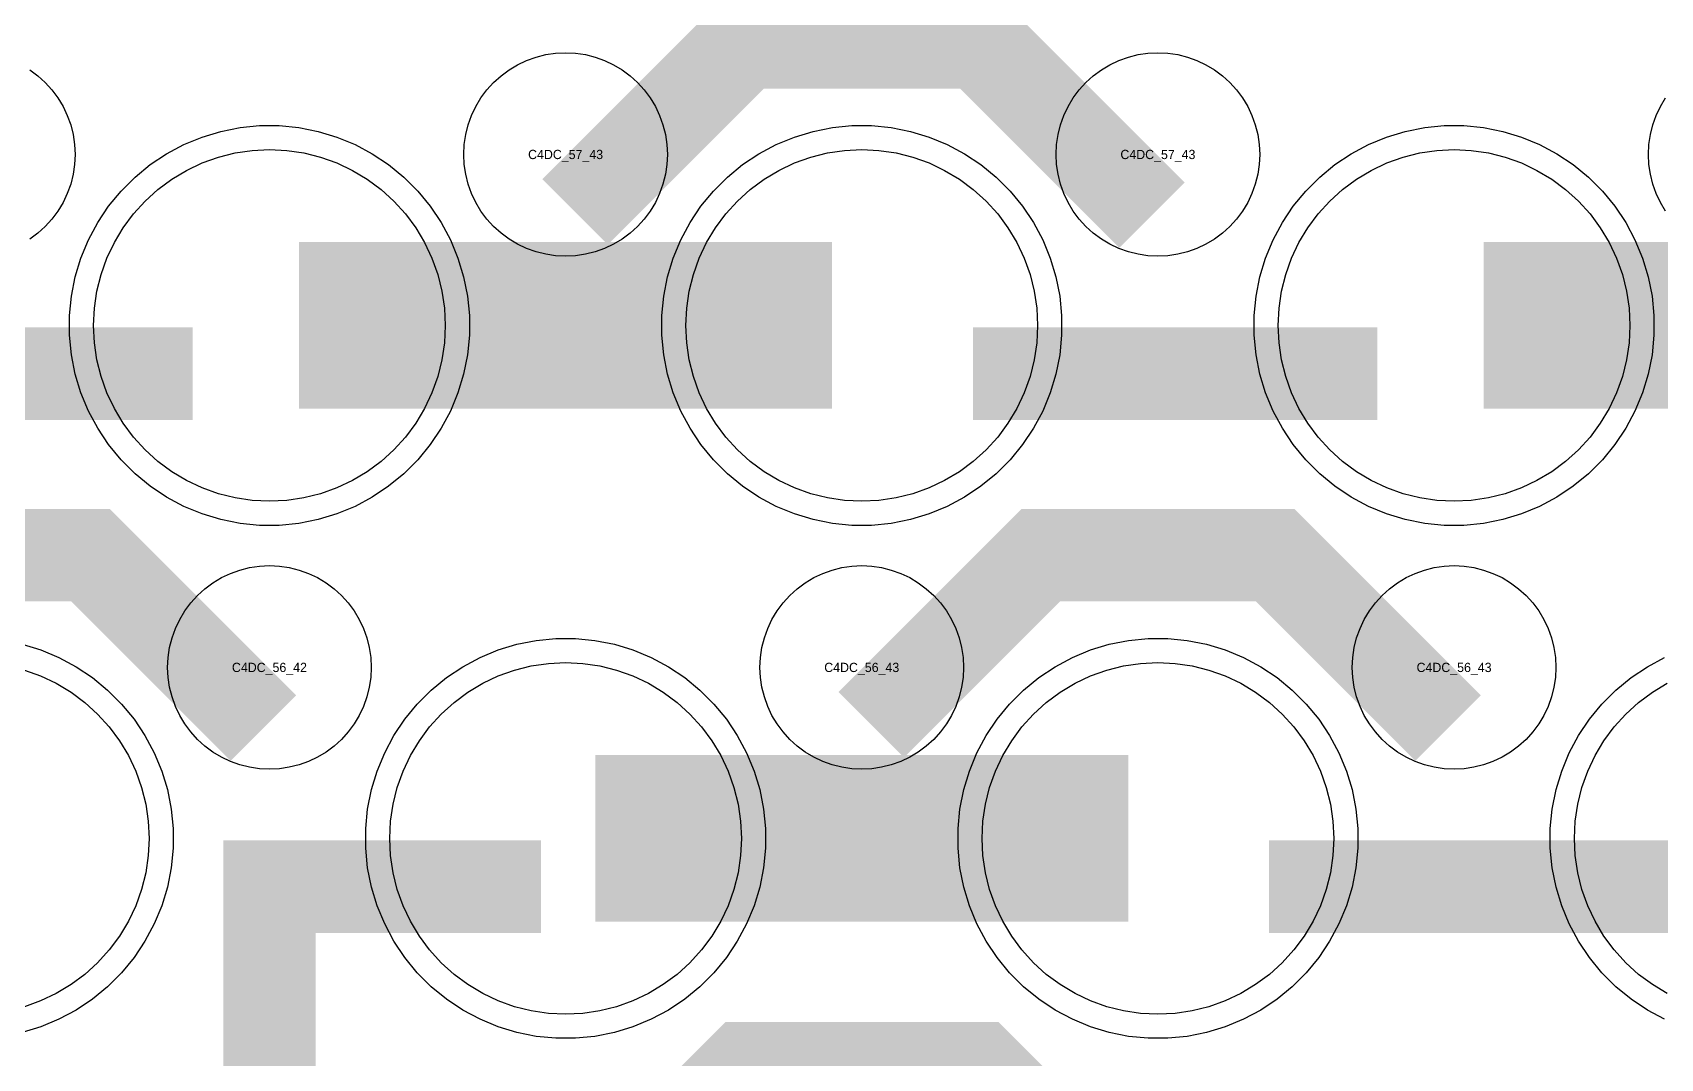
# Model space of a CAD drawing. Extents: x -11880 to 11880, y -14992 to 14992.
# Drawn here: x 1616 to 2055.8, y -7139.4 to -6862.3 of the extents above; entities that cross this region are included whole.
import ezdxf
from ezdxf.enums import TextEntityAlignment as Align

# ---------------------------------------------------------------- set-up
doc = ezdxf.new("R2010")
doc.units = 0
doc.header["$MEASUREMENT"] = 0
for name, color, linetype in [('GDS_775_DT_237', 138, 'CONTINUOUS'), ('RDL1_FS', 34, 'CONTINUOUS'), ('RDL_BS', 160, 'CONTINUOUS')]:
    doc.layers.add(name, color=color, linetype=linetype)

msp = doc.modelspace()

# ---------------------------------------------------------------- linework, layer by layer
at = {"layer": 'RDL1_FS', "color": 241, "true_color": 0xf7abae}
for points in [[(1680, -6988.919), (1675.343, -6988.69), (1670.732, -6988.006), (1666.209, -6986.874), (1661.819, -6985.302), (1657.605, -6983.31), (1653.605, -6980.912), (1649.86, -6978.134), (1646.406, -6975.004), (1643.276, -6971.55), (1640.498, -6967.805), (1638.1, -6963.805), (1636.108, -6959.591), (1634.536, -6955.201), (1633.404, -6950.678), (1632.72, -6946.067), (1632.491, -6941.41), (1632.72, -6936.753), (1633.404, -6932.142), (1634.536, -6927.619), (1636.108, -6923.229), (1638.1, -6919.015), (1640.498, -6915.015), (1643.276, -6911.27), (1646.406, -6907.816), (1649.86, -6904.686), (1653.605, -6901.908), (1657.605, -6899.51), (1661.819, -6897.518), (1666.209, -6895.946), (1670.732, -6894.814), (1675.343, -6894.13), (1680, -6893.901), (1684.657, -6894.13), (1689.268, -6894.814), (1693.791, -6895.946), (1698.181, -6897.518), (1702.395, -6899.51), (1706.395, -6901.908), (1710.14, -6904.686), (1713.594, -6907.816), (1716.724, -6911.27), (1719.502, -6915.015), (1721.9, -6919.015), (1723.892, -6923.229), (1725.464, -6927.619), (1726.596, -6932.142), (1727.28, -6936.753), (1727.509, -6941.41), (1727.28, -6946.067), (1726.596, -6950.678), (1725.464, -6955.201), (1723.892, -6959.591), (1721.9, -6963.805), (1719.502, -6967.805), (1716.724, -6971.55), (1713.594, -6975.004), (1710.14, -6978.134), (1706.395, -6980.912), (1702.395, -6983.31), (1698.181, -6985.302), (1693.791, -6986.874), (1689.268, -6988.006), (1684.657, -6988.69)], [(1840, -6988.919), (1835.343, -6988.69), (1830.732, -6988.006), (1826.209, -6986.874), (1821.819, -6985.302), (1817.605, -6983.31), (1813.605, -6980.912), (1809.86, -6978.134), (1806.406, -6975.004), (1803.276, -6971.55), (1800.498, -6967.805), (1798.1, -6963.805), (1796.108, -6959.591), (1794.536, -6955.201), (1793.404, -6950.678), (1792.72, -6946.067), (1792.491, -6941.41), (1792.72, -6936.753), (1793.404, -6932.142), (1794.536, -6927.619), (1796.108, -6923.229), (1798.1, -6919.015), (1800.498, -6915.015), (1803.276, -6911.27), (1806.406, -6907.816), (1809.86, -6904.686), (1813.605, -6901.908), (1817.605, -6899.51), (1821.819, -6897.518), (1826.209, -6895.946), (1830.732, -6894.814), (1835.343, -6894.13), (1840, -6893.901), (1844.657, -6894.13), (1849.268, -6894.814), (1853.791, -6895.946), (1858.181, -6897.518), (1862.395, -6899.51), (1866.395, -6901.908), (1870.14, -6904.686), (1873.594, -6907.816), (1876.724, -6911.27), (1879.502, -6915.015), (1881.9, -6919.015), (1883.892, -6923.229), (1885.464, -6927.619), (1886.596, -6932.142), (1887.28, -6936.753), (1887.509, -6941.41), (1887.28, -6946.067), (1886.596, -6950.678), (1885.464, -6955.201), (1883.892, -6959.591), (1881.9, -6963.805), (1879.502, -6967.805), (1876.724, -6971.55), (1873.594, -6975.004), (1870.14, -6978.134), (1866.395, -6980.912), (1862.395, -6983.31), (1858.181, -6985.302), (1853.791, -6986.874), (1849.268, -6988.006), (1844.657, -6988.69)], [(2000, -6988.919), (1995.343, -6988.69), (1990.732, -6988.006), (1986.209, -6986.874), (1981.819, -6985.302), (1977.605, -6983.31), (1973.605, -6980.912), (1969.86, -6978.134), (1966.406, -6975.004), (1963.276, -6971.55), (1960.498, -6967.805), (1958.1, -6963.805), (1956.108, -6959.591), (1954.536, -6955.201), (1953.404, -6950.678), (1952.72, -6946.067), (1952.491, -6941.41), (1952.72, -6936.753), (1953.404, -6932.142), (1954.536, -6927.619), (1956.108, -6923.229), (1958.1, -6919.015), (1960.498, -6915.015), (1963.276, -6911.27), (1966.406, -6907.816), (1969.86, -6904.686), (1973.605, -6901.908), (1977.605, -6899.51), (1981.819, -6897.518), (1986.209, -6895.946), (1990.732, -6894.814), (1995.343, -6894.13), (2000, -6893.901), (2004.657, -6894.13), (2009.268, -6894.814), (2013.791, -6895.946), (2018.181, -6897.518), (2022.395, -6899.51), (2026.395, -6901.908), (2030.14, -6904.686), (2033.594, -6907.816), (2036.724, -6911.27), (2039.502, -6915.015), (2041.9, -6919.015), (2043.892, -6923.229), (2045.464, -6927.619), (2046.596, -6932.142), (2047.28, -6936.753), (2047.509, -6941.41), (2047.28, -6946.067), (2046.596, -6950.678), (2045.464, -6955.201), (2043.892, -6959.591), (2041.9, -6963.805), (2039.502, -6967.805), (2036.724, -6971.55), (2033.594, -6975.004), (2030.14, -6978.134), (2026.395, -6980.912), (2022.395, -6983.31), (2018.181, -6985.302), (2013.791, -6986.874), (2009.268, -6988.006), (2004.657, -6988.69)]]:
    msp.add_lwpolyline(points, close=True, dxfattribs=at)
for points in [[(1688.002, -6941.41, 45, 45, 0), (1760.002, -6941.41, 45, 45, 0)], [(1760.002, -6941.41, 45, 45, 0), (1832.002, -6941.41, 45, 45, 0)], [(2008.002, -6941.41, 45, 45, 0), (2080.002, -6941.41, 45, 45, 0)]]:
    msp.add_lwpolyline(points, format="xyseb", dxfattribs=at)
msp.add_lwpolyline([(1613.791, -7034.511), (1618.181, -7036.083), (1622.395, -7038.075), (1626.395, -7040.473), (1630.14, -7043.251), (1633.594, -7046.381), (1636.724, -7049.835), (1639.502, -7053.58), (1641.9, -7057.58), (1643.892, -7061.794), (1645.464, -7066.184), (1646.596, -7070.707), (1647.28, -7075.318), (1647.509, -7079.975), (1647.28, -7084.632), (1646.596, -7089.243), (1645.464, -7093.766), (1643.892, -7098.156), (1641.9, -7102.37), (1639.502, -7106.37), (1636.724, -7110.115), (1633.594, -7113.569), (1630.14, -7116.699), (1626.395, -7119.477), (1622.395, -7121.875), (1618.181, -7123.867), (1613.791, -7125.439)], dxfattribs=at)
at = {"layer": 'RDL1_FS'}
for points in [[(1760, -7127.484), (1755.343, -7127.255), (1750.732, -7126.571), (1746.209, -7125.439), (1741.819, -7123.867), (1737.605, -7121.875), (1733.605, -7119.477), (1729.86, -7116.699), (1726.406, -7113.569), (1723.276, -7110.115), (1720.498, -7106.37), (1718.1, -7102.37), (1716.108, -7098.156), (1714.536, -7093.766), (1713.404, -7089.243), (1712.72, -7084.632), (1712.491, -7079.975), (1712.72, -7075.318), (1713.404, -7070.707), (1714.536, -7066.184), (1716.108, -7061.794), (1718.1, -7057.58), (1720.498, -7053.58), (1723.276, -7049.835), (1726.406, -7046.381), (1729.86, -7043.251), (1733.605, -7040.473), (1737.605, -7038.075), (1741.819, -7036.083), (1746.209, -7034.511), (1750.732, -7033.379), (1755.343, -7032.695), (1760, -7032.466), (1764.657, -7032.695), (1769.268, -7033.379), (1773.791, -7034.511), (1778.181, -7036.083), (1782.395, -7038.075), (1786.395, -7040.473), (1790.14, -7043.251), (1793.594, -7046.381), (1796.724, -7049.835), (1799.502, -7053.58), (1801.9, -7057.58), (1803.892, -7061.794), (1805.464, -7066.184), (1806.596, -7070.707), (1807.28, -7075.318), (1807.509, -7079.975), (1807.28, -7084.632), (1806.596, -7089.243), (1805.464, -7093.766), (1803.892, -7098.156), (1801.9, -7102.37), (1799.502, -7106.37), (1796.724, -7110.115), (1793.594, -7113.569), (1790.14, -7116.699), (1786.395, -7119.477), (1782.395, -7121.875), (1778.181, -7123.867), (1773.791, -7125.439), (1769.268, -7126.571), (1764.657, -7127.255)], [(1920, -7127.484), (1915.343, -7127.255), (1910.732, -7126.571), (1906.209, -7125.439), (1901.819, -7123.867), (1897.605, -7121.875), (1893.605, -7119.477), (1889.86, -7116.699), (1886.406, -7113.569), (1883.276, -7110.115), (1880.498, -7106.37), (1878.1, -7102.37), (1876.108, -7098.156), (1874.536, -7093.766), (1873.404, -7089.243), (1872.72, -7084.632), (1872.491, -7079.975), (1872.72, -7075.318), (1873.404, -7070.707), (1874.536, -7066.184), (1876.108, -7061.794), (1878.1, -7057.58), (1880.498, -7053.58), (1883.276, -7049.835), (1886.406, -7046.381), (1889.86, -7043.251), (1893.605, -7040.473), (1897.605, -7038.075), (1901.819, -7036.083), (1906.209, -7034.511), (1910.732, -7033.379), (1915.343, -7032.695), (1920, -7032.466), (1924.657, -7032.695), (1929.268, -7033.379), (1933.791, -7034.511), (1938.181, -7036.083), (1942.395, -7038.075), (1946.395, -7040.473), (1950.14, -7043.251), (1953.594, -7046.381), (1956.724, -7049.835), (1959.502, -7053.58), (1961.9, -7057.58), (1963.892, -7061.794), (1965.464, -7066.184), (1966.596, -7070.707), (1967.28, -7075.318), (1967.509, -7079.975), (1967.28, -7084.632), (1966.596, -7089.243), (1965.464, -7093.766), (1963.892, -7098.156), (1961.9, -7102.37), (1959.502, -7106.37), (1956.724, -7110.115), (1953.594, -7113.569), (1950.14, -7116.699), (1946.395, -7119.477), (1942.395, -7121.875), (1938.181, -7123.867), (1933.791, -7125.439), (1929.268, -7126.571), (1924.657, -7127.255)]]:
    msp.add_lwpolyline(points, close=True, dxfattribs=at)
msp.add_lwpolyline([(2057.605, -7121.875), (2053.605, -7119.477), (2049.86, -7116.699), (2046.406, -7113.569), (2043.276, -7110.115), (2040.498, -7106.37), (2038.1, -7102.37), (2036.108, -7098.156), (2034.536, -7093.766), (2033.404, -7089.243), (2032.72, -7084.632), (2032.491, -7079.975), (2032.72, -7075.318), (2033.404, -7070.707), (2034.536, -7066.184), (2036.108, -7061.794), (2038.1, -7057.58), (2040.498, -7053.58), (2043.276, -7049.835), (2046.406, -7046.381), (2049.86, -7043.251), (2053.605, -7040.473), (2057.605, -7038.075)], dxfattribs=at)
for points in [[(1768.002, -7079.975, 45, 45, 0), (1840.002, -7079.975, 45, 45, 0)], [(1840.002, -7079.975, 45, 45, 0), (1912.002, -7079.975, 45, 45, 0)]]:
    msp.add_lwpolyline(points, format="xyseb", dxfattribs=at)
at = {"layer": 'RDL_BS'}
for points in [[(1762.562, -6910.724, 25, 25, 0), (1808.377, -6864.909, 25, 25, 0), (1841.93, -6864.909, 25, 25, 0)], [(1918.401, -6911.623, 25, 25, 0), (1871.687, -6864.909, 25, 25, 0), (1841.929, -6864.909, 25, 25, 0)], [(1678.401, -7050.188, 25, 25, 0), (1631.687, -7003.474, 25, 25, 0), (1601.929, -7003.474, 25, 25, 0)], [(1842.562, -7049.289, 25, 25, 0), (1888.377, -7003.474, 25, 25, 0), (1921.93, -7003.474, 25, 25, 0)], [(1998.401, -7050.188, 25, 25, 0), (1951.687, -7003.474, 25, 25, 0), (1921.929, -7003.474, 25, 25, 0)], [(1680, -7187.265, 25, 25, 0), (1680, -7080.488, 25, 25, 0)], [(1667.5, -7092.988, 25, 25, 0), (1753.333, -7092.988, 25, 25, 0)], [(1707.056, -7092.988, 25, 25, 0), (1748.26, -7092.988, 25, 25, 0)], [(1950.016, -7092.988, 25, 25, 0), (2059.281, -7092.988, 25, 25, 0)], [(1680, -7110.957, 25, 25, 0), (1680, -7156.577, 25, 25, 0)], [(1762.562, -7187.854, 25, 25, 0), (1808.377, -7142.039, 25, 25, 0), (1841.93, -7142.039, 25, 25, 0)], [(1918.401, -7188.753, 25, 25, 0), (1871.687, -7142.039, 25, 25, 0), (1841.929, -7142.039, 25, 25, 0)]]:
    msp.add_lwpolyline(points, format="xyseb", dxfattribs=at)
for points in [[(1760, -6922.716), (1757.307, -6922.584), (1754.635, -6922.188), (1752.016, -6921.531), (1749.481, -6920.624), (1747.044, -6919.472), (1744.72, -6918.079), (1742.557, -6916.476), (1740.558, -6914.664), (1738.746, -6912.665), (1737.143, -6910.502), (1735.75, -6908.178), (1734.598, -6905.741), (1733.691, -6903.206), (1733.034, -6900.587), (1732.638, -6897.915), (1732.506, -6895.222), (1732.638, -6892.529), (1733.034, -6889.857), (1733.691, -6887.238), (1734.598, -6884.703), (1735.75, -6882.266), (1737.143, -6879.942), (1738.746, -6877.779), (1740.558, -6875.78), (1742.557, -6873.968), (1744.72, -6872.365), (1747.044, -6870.972), (1749.481, -6869.82), (1752.016, -6868.913), (1754.635, -6868.256), (1757.307, -6867.86), (1760, -6867.728), (1762.693, -6867.86), (1765.365, -6868.256), (1767.984, -6868.913), (1770.519, -6869.82), (1772.956, -6870.972), (1775.28, -6872.365), (1777.443, -6873.968), (1779.442, -6875.78), (1781.254, -6877.779), (1782.857, -6879.942), (1784.25, -6882.266), (1785.402, -6884.703), (1786.309, -6887.238), (1786.966, -6889.857), (1787.362, -6892.529), (1787.494, -6895.222), (1787.362, -6897.915), (1786.966, -6900.587), (1786.309, -6903.206), (1785.402, -6905.741), (1784.25, -6908.178), (1782.857, -6910.502), (1781.254, -6912.665), (1779.442, -6914.664), (1777.443, -6916.476), (1775.28, -6918.079), (1772.956, -6919.472), (1770.519, -6920.624), (1767.984, -6921.531), (1765.365, -6922.188), (1762.693, -6922.584)], [(1920, -6922.716), (1917.307, -6922.584), (1914.635, -6922.188), (1912.016, -6921.531), (1909.481, -6920.624), (1907.044, -6919.472), (1904.72, -6918.079), (1902.557, -6916.476), (1900.558, -6914.664), (1898.746, -6912.665), (1897.143, -6910.502), (1895.75, -6908.178), (1894.598, -6905.741), (1893.691, -6903.206), (1893.034, -6900.587), (1892.638, -6897.915), (1892.506, -6895.222), (1892.638, -6892.529), (1893.034, -6889.857), (1893.691, -6887.238), (1894.598, -6884.703), (1895.75, -6882.266), (1897.143, -6879.942), (1898.746, -6877.779), (1900.558, -6875.78), (1902.557, -6873.968), (1904.72, -6872.365), (1907.044, -6870.972), (1909.481, -6869.82), (1912.016, -6868.913), (1914.635, -6868.256), (1917.307, -6867.86), (1920, -6867.728), (1922.693, -6867.86), (1925.365, -6868.256), (1927.984, -6868.913), (1930.519, -6869.82), (1932.956, -6870.972), (1935.28, -6872.365), (1937.443, -6873.968), (1939.442, -6875.78), (1941.254, -6877.779), (1942.857, -6879.942), (1944.25, -6882.266), (1945.402, -6884.703), (1946.309, -6887.238), (1946.966, -6889.857), (1947.362, -6892.529), (1947.494, -6895.222), (1947.362, -6897.915), (1946.966, -6900.587), (1946.309, -6903.206), (1945.402, -6905.741), (1944.25, -6908.178), (1942.857, -6910.502), (1941.254, -6912.665), (1939.442, -6914.664), (1937.443, -6916.476), (1935.28, -6918.079), (1932.956, -6919.472), (1930.519, -6920.624), (1927.984, -6921.531), (1925.365, -6922.188), (1922.693, -6922.584)], [(1680, -7061.281), (1677.307, -7061.149), (1674.635, -7060.753), (1672.016, -7060.096), (1669.481, -7059.189), (1667.044, -7058.037), (1664.72, -7056.644), (1662.557, -7055.041), (1660.558, -7053.229), (1658.746, -7051.23), (1657.143, -7049.067), (1655.75, -7046.743), (1654.598, -7044.306), (1653.691, -7041.771), (1653.034, -7039.152), (1652.638, -7036.48), (1652.506, -7033.787), (1652.638, -7031.094), (1653.034, -7028.422), (1653.691, -7025.803), (1654.598, -7023.268), (1655.75, -7020.831), (1657.143, -7018.507), (1658.746, -7016.344), (1660.558, -7014.345), (1662.557, -7012.533), (1664.72, -7010.93), (1667.044, -7009.537), (1669.481, -7008.385), (1672.016, -7007.478), (1674.635, -7006.821), (1677.307, -7006.425), (1680, -7006.293), (1682.693, -7006.425), (1685.365, -7006.821), (1687.984, -7007.478), (1690.519, -7008.385), (1692.956, -7009.537), (1695.28, -7010.93), (1697.443, -7012.533), (1699.442, -7014.345), (1701.254, -7016.344), (1702.857, -7018.507), (1704.25, -7020.831), (1705.402, -7023.268), (1706.309, -7025.803), (1706.966, -7028.422), (1707.362, -7031.094), (1707.494, -7033.787), (1707.362, -7036.48), (1706.966, -7039.152), (1706.309, -7041.771), (1705.402, -7044.306), (1704.25, -7046.743), (1702.857, -7049.067), (1701.254, -7051.23), (1699.442, -7053.229), (1697.443, -7055.041), (1695.28, -7056.644), (1692.956, -7058.037), (1690.519, -7059.189), (1687.984, -7060.096), (1685.365, -7060.753), (1682.693, -7061.149)], [(1840, -7061.281), (1837.307, -7061.149), (1834.635, -7060.753), (1832.016, -7060.096), (1829.481, -7059.189), (1827.044, -7058.037), (1824.72, -7056.644), (1822.557, -7055.041), (1820.558, -7053.229), (1818.746, -7051.23), (1817.143, -7049.067), (1815.75, -7046.743), (1814.598, -7044.306), (1813.691, -7041.771), (1813.034, -7039.152), (1812.638, -7036.48), (1812.506, -7033.787), (1812.638, -7031.094), (1813.034, -7028.422), (1813.691, -7025.803), (1814.598, -7023.268), (1815.75, -7020.831), (1817.143, -7018.507), (1818.746, -7016.344), (1820.558, -7014.345), (1822.557, -7012.533), (1824.72, -7010.93), (1827.044, -7009.537), (1829.481, -7008.385), (1832.016, -7007.478), (1834.635, -7006.821), (1837.307, -7006.425), (1840, -7006.293), (1842.693, -7006.425), (1845.365, -7006.821), (1847.984, -7007.478), (1850.519, -7008.385), (1852.956, -7009.537), (1855.28, -7010.93), (1857.443, -7012.533), (1859.442, -7014.345), (1861.254, -7016.344), (1862.857, -7018.507), (1864.25, -7020.831), (1865.402, -7023.268), (1866.309, -7025.803), (1866.966, -7028.422), (1867.362, -7031.094), (1867.494, -7033.787), (1867.362, -7036.48), (1866.966, -7039.152), (1866.309, -7041.771), (1865.402, -7044.306), (1864.25, -7046.743), (1862.857, -7049.067), (1861.254, -7051.23), (1859.442, -7053.229), (1857.443, -7055.041), (1855.28, -7056.644), (1852.956, -7058.037), (1850.519, -7059.189), (1847.984, -7060.096), (1845.365, -7060.753), (1842.693, -7061.149)], [(2000, -7061.281), (1997.307, -7061.149), (1994.635, -7060.753), (1992.016, -7060.096), (1989.481, -7059.189), (1987.044, -7058.037), (1984.72, -7056.644), (1982.557, -7055.041), (1980.558, -7053.229), (1978.746, -7051.23), (1977.143, -7049.067), (1975.75, -7046.743), (1974.598, -7044.306), (1973.691, -7041.771), (1973.034, -7039.152), (1972.638, -7036.48), (1972.506, -7033.787), (1972.638, -7031.094), (1973.034, -7028.422), (1973.691, -7025.803), (1974.598, -7023.268), (1975.75, -7020.831), (1977.143, -7018.507), (1978.746, -7016.344), (1980.558, -7014.345), (1982.557, -7012.533), (1984.72, -7010.93), (1987.044, -7009.537), (1989.481, -7008.385), (1992.016, -7007.478), (1994.635, -7006.821), (1997.307, -7006.425), (2000, -7006.293), (2002.693, -7006.425), (2005.365, -7006.821), (2007.984, -7007.478), (2010.519, -7008.385), (2012.956, -7009.537), (2015.28, -7010.93), (2017.443, -7012.533), (2019.442, -7014.345), (2021.254, -7016.344), (2022.857, -7018.507), (2024.25, -7020.831), (2025.402, -7023.268), (2026.309, -7025.803), (2026.966, -7028.422), (2027.362, -7031.094), (2027.494, -7033.787), (2027.362, -7036.48), (2026.966, -7039.152), (2026.309, -7041.771), (2025.402, -7044.306), (2024.25, -7046.743), (2022.857, -7049.067), (2021.254, -7051.23), (2019.442, -7053.229), (2017.443, -7055.041), (2015.28, -7056.644), (2012.956, -7058.037), (2010.519, -7059.189), (2007.984, -7060.096), (2005.365, -7060.753), (2002.693, -7061.149)], [(1757.356, -7133.975), (1752.062, -7133.458), (1746.835, -7132.412), (1741.795, -7130.881), (1736.885, -7128.85), (1732.223, -7126.358), (1727.809, -7123.411), (1723.708, -7120.049), (1719.926, -7116.267), (1716.564, -7112.166), (1713.617, -7107.752), (1711.125, -7103.09), (1709.094, -7098.18), (1707.563, -7093.14), (1706.517, -7087.913), (1706, -7082.619), (1706, -7077.331), (1706.517, -7072.037), (1707.563, -7066.81), (1709.094, -7061.77), (1711.125, -7056.86), (1713.617, -7052.198), (1716.564, -7047.784), (1719.926, -7043.683), (1723.708, -7039.901), (1727.809, -7036.539), (1732.223, -7033.592), (1736.885, -7031.1), (1741.795, -7029.069), (1746.835, -7027.538), (1752.062, -7026.492), (1757.356, -7025.975), (1762.644, -7025.975), (1767.938, -7026.492), (1773.165, -7027.538), (1778.205, -7029.069), (1783.115, -7031.1), (1787.777, -7033.592), (1792.191, -7036.539), (1796.292, -7039.901), (1800.074, -7043.683), (1803.436, -7047.784), (1806.383, -7052.198), (1808.875, -7056.86), (1810.906, -7061.77), (1812.437, -7066.81), (1813.483, -7072.037), (1814, -7077.331), (1814, -7082.619), (1813.483, -7087.913), (1812.437, -7093.14), (1810.906, -7098.18), (1808.875, -7103.09), (1806.383, -7107.752), (1803.436, -7112.166), (1800.074, -7116.267), (1796.292, -7120.049), (1792.191, -7123.411), (1787.777, -7126.358), (1783.115, -7128.85), (1778.205, -7130.881), (1773.165, -7132.412), (1767.938, -7133.458), (1762.644, -7133.975)], [(1917.356, -7133.975), (1912.062, -7133.458), (1906.835, -7132.412), (1901.795, -7130.881), (1896.885, -7128.85), (1892.223, -7126.358), (1887.809, -7123.411), (1883.708, -7120.049), (1879.926, -7116.267), (1876.564, -7112.166), (1873.617, -7107.752), (1871.125, -7103.09), (1869.094, -7098.18), (1867.563, -7093.14), (1866.517, -7087.913), (1866, -7082.619), (1866, -7077.331), (1866.517, -7072.037), (1867.563, -7066.81), (1869.094, -7061.77), (1871.125, -7056.86), (1873.617, -7052.198), (1876.564, -7047.784), (1879.926, -7043.683), (1883.708, -7039.901), (1887.809, -7036.539), (1892.223, -7033.592), (1896.885, -7031.1), (1901.795, -7029.069), (1906.835, -7027.538), (1912.062, -7026.492), (1917.356, -7025.975), (1922.644, -7025.975), (1927.938, -7026.492), (1933.165, -7027.538), (1938.205, -7029.069), (1943.115, -7031.1), (1947.777, -7033.592), (1952.191, -7036.539), (1956.292, -7039.901), (1960.074, -7043.683), (1963.436, -7047.784), (1966.383, -7052.198), (1968.875, -7056.86), (1970.906, -7061.77), (1972.437, -7066.81), (1973.483, -7072.037), (1974, -7077.331), (1974, -7082.619), (1973.483, -7087.913), (1972.437, -7093.14), (1970.906, -7098.18), (1968.875, -7103.09), (1966.383, -7107.752), (1963.436, -7112.166), (1960.074, -7116.267), (1956.292, -7120.049), (1952.191, -7123.411), (1947.777, -7126.358), (1943.115, -7128.85), (1938.205, -7130.881), (1933.165, -7132.412), (1927.938, -7133.458), (1922.644, -7133.975)]]:
    msp.add_lwpolyline(points, close=True, dxfattribs=at)
for points in [[(1615.28, -6872.365), (1617.443, -6873.968), (1619.442, -6875.78), (1621.254, -6877.779), (1622.857, -6879.942), (1624.25, -6882.266), (1625.402, -6884.703), (1626.309, -6887.238), (1626.966, -6889.857), (1627.362, -6892.529), (1627.494, -6895.222), (1627.362, -6897.915), (1626.966, -6900.587), (1626.309, -6903.206), (1625.402, -6905.741), (1624.25, -6908.178), (1622.857, -6910.502), (1621.254, -6912.665), (1619.442, -6914.664), (1617.443, -6916.476), (1615.28, -6918.079)], [(2057.143, -6910.502), (2055.75, -6908.178), (2054.598, -6905.741), (2053.691, -6903.206), (2053.034, -6900.587), (2052.638, -6897.915), (2052.506, -6895.222), (2052.638, -6892.529), (2053.034, -6889.857), (2053.691, -6887.238), (2054.598, -6884.703), (2055.75, -6882.266), (2057.143, -6879.942)], [(2056.885, -7128.85), (2052.223, -7126.358), (2047.809, -7123.411), (2043.708, -7120.049), (2039.926, -7116.267), (2036.564, -7112.166), (2033.617, -7107.752), (2031.125, -7103.09), (2029.094, -7098.18), (2027.563, -7093.14), (2026.517, -7087.913), (2026, -7082.619), (2026, -7077.331), (2026.517, -7072.037), (2027.563, -7066.81), (2029.094, -7061.77), (2031.125, -7056.86), (2033.617, -7052.198), (2036.564, -7047.784), (2039.926, -7043.683), (2043.708, -7039.901), (2047.809, -7036.539), (2052.223, -7033.592), (2056.885, -7031.1)]]:
    msp.add_lwpolyline(points, dxfattribs=at)
at = {"layer": 'RDL_BS', "color": 241, "true_color": 0xf7abae}
for points in [[(1677.356, -6995.41), (1672.062, -6994.893), (1666.835, -6993.847), (1661.795, -6992.316), (1656.885, -6990.285), (1652.223, -6987.793), (1647.809, -6984.846), (1643.708, -6981.484), (1639.926, -6977.702), (1636.564, -6973.601), (1633.617, -6969.187), (1631.125, -6964.525), (1629.094, -6959.615), (1627.563, -6954.575), (1626.517, -6949.348), (1626, -6944.054), (1626, -6938.766), (1626.517, -6933.472), (1627.563, -6928.245), (1629.094, -6923.205), (1631.125, -6918.295), (1633.617, -6913.633), (1636.564, -6909.219), (1639.926, -6905.118), (1643.708, -6901.336), (1647.809, -6897.974), (1652.223, -6895.027), (1656.885, -6892.535), (1661.795, -6890.504), (1666.835, -6888.973), (1672.062, -6887.927), (1677.356, -6887.41), (1682.644, -6887.41), (1687.938, -6887.927), (1693.165, -6888.973), (1698.205, -6890.504), (1703.115, -6892.535), (1707.777, -6895.027), (1712.191, -6897.974), (1716.292, -6901.336), (1720.074, -6905.118), (1723.436, -6909.219), (1726.383, -6913.633), (1728.875, -6918.295), (1730.906, -6923.205), (1732.437, -6928.245), (1733.483, -6933.472), (1734, -6938.766), (1734, -6944.054), (1733.483, -6949.348), (1732.437, -6954.575), (1730.906, -6959.615), (1728.875, -6964.525), (1726.383, -6969.187), (1723.436, -6973.601), (1720.074, -6977.702), (1716.292, -6981.484), (1712.191, -6984.846), (1707.777, -6987.793), (1703.115, -6990.285), (1698.205, -6992.316), (1693.165, -6993.847), (1687.938, -6994.893), (1682.644, -6995.41)], [(1837.356, -6995.41), (1832.062, -6994.893), (1826.835, -6993.847), (1821.795, -6992.316), (1816.885, -6990.285), (1812.223, -6987.793), (1807.809, -6984.846), (1803.708, -6981.484), (1799.926, -6977.702), (1796.564, -6973.601), (1793.617, -6969.187), (1791.125, -6964.525), (1789.094, -6959.615), (1787.563, -6954.575), (1786.517, -6949.348), (1786, -6944.054), (1786, -6938.766), (1786.517, -6933.472), (1787.563, -6928.245), (1789.094, -6923.205), (1791.125, -6918.295), (1793.617, -6913.633), (1796.564, -6909.219), (1799.926, -6905.118), (1803.708, -6901.336), (1807.809, -6897.974), (1812.223, -6895.027), (1816.885, -6892.535), (1821.795, -6890.504), (1826.835, -6888.973), (1832.062, -6887.927), (1837.356, -6887.41), (1842.644, -6887.41), (1847.938, -6887.927), (1853.165, -6888.973), (1858.205, -6890.504), (1863.115, -6892.535), (1867.777, -6895.027), (1872.191, -6897.974), (1876.292, -6901.336), (1880.074, -6905.118), (1883.436, -6909.219), (1886.383, -6913.633), (1888.875, -6918.295), (1890.906, -6923.205), (1892.437, -6928.245), (1893.483, -6933.472), (1894, -6938.766), (1894, -6944.054), (1893.483, -6949.348), (1892.437, -6954.575), (1890.906, -6959.615), (1888.875, -6964.525), (1886.383, -6969.187), (1883.436, -6973.601), (1880.074, -6977.702), (1876.292, -6981.484), (1872.191, -6984.846), (1867.777, -6987.793), (1863.115, -6990.285), (1858.205, -6992.316), (1853.165, -6993.847), (1847.938, -6994.893), (1842.644, -6995.41)], [(1997.356, -6995.41), (1992.062, -6994.893), (1986.835, -6993.847), (1981.795, -6992.316), (1976.885, -6990.285), (1972.223, -6987.793), (1967.809, -6984.846), (1963.708, -6981.484), (1959.926, -6977.702), (1956.564, -6973.601), (1953.617, -6969.187), (1951.125, -6964.525), (1949.094, -6959.615), (1947.563, -6954.575), (1946.517, -6949.348), (1946, -6944.054), (1946, -6938.766), (1946.517, -6933.472), (1947.563, -6928.245), (1949.094, -6923.205), (1951.125, -6918.295), (1953.617, -6913.633), (1956.564, -6909.219), (1959.926, -6905.118), (1963.708, -6901.336), (1967.809, -6897.974), (1972.223, -6895.027), (1976.885, -6892.535), (1981.795, -6890.504), (1986.835, -6888.973), (1992.062, -6887.927), (1997.356, -6887.41), (2002.644, -6887.41), (2007.938, -6887.927), (2013.165, -6888.973), (2018.205, -6890.504), (2023.115, -6892.535), (2027.777, -6895.027), (2032.191, -6897.974), (2036.292, -6901.336), (2040.074, -6905.118), (2043.436, -6909.219), (2046.383, -6913.633), (2048.875, -6918.295), (2050.906, -6923.205), (2052.437, -6928.245), (2053.483, -6933.472), (2054, -6938.766), (2054, -6944.054), (2053.483, -6949.348), (2052.437, -6954.575), (2050.906, -6959.615), (2048.875, -6964.525), (2046.383, -6969.187), (2043.436, -6973.601), (2040.074, -6977.702), (2036.292, -6981.484), (2032.191, -6984.846), (2027.777, -6987.793), (2023.115, -6990.285), (2018.205, -6992.316), (2013.165, -6993.847), (2007.938, -6994.893), (2002.644, -6995.41)]]:
    msp.add_lwpolyline(points, close=True, dxfattribs=at)
for points in [[(1550.016, -6954.423, 25, 25, 0), (1659.281, -6954.423, 25, 25, 0)], [(1870.016, -6954.423, 25, 25, 0), (1979.281, -6954.423, 25, 25, 0)]]:
    msp.add_lwpolyline(points, format="xyseb", dxfattribs=at)
msp.add_lwpolyline([(1613.165, -7027.538), (1618.205, -7029.069), (1623.115, -7031.1), (1627.777, -7033.592), (1632.191, -7036.539), (1636.292, -7039.901), (1640.074, -7043.683), (1643.436, -7047.784), (1646.383, -7052.198), (1648.875, -7056.86), (1650.906, -7061.77), (1652.437, -7066.81), (1653.483, -7072.037), (1654, -7077.331), (1654, -7082.619), (1653.483, -7087.913), (1652.437, -7093.14), (1650.906, -7098.18), (1648.875, -7103.09), (1646.383, -7107.752), (1643.436, -7112.166), (1640.074, -7116.267), (1636.292, -7120.049), (1632.191, -7123.411), (1627.777, -7126.358), (1623.115, -7128.85), (1618.205, -7130.881), (1613.165, -7132.412)], dxfattribs=at)

# ---------------------------------------------------------------- texts
at = {"layer": 'GDS_775_DT_237'}
for s, p in [('C4DC_57_43', (1760, -6895.222)), ('C4DC_57_43', (1760, -6895.222)), ('C4DC_57_43', (1920, -6895.222)), ('C4DC_57_43', (1920, -6895.222)), ('C4DC_56_42', (1680, -7033.787)), ('C4DC_56_42', (1680, -7033.787)), ('C4DC_56_43', (1840, -7033.787)), ('C4DC_56_43', (1840, -7033.787)), ('C4DC_56_43', (2000, -7033.787)), ('C4DC_56_43', (2000, -7033.787))]:
    msp.add_text(s, height=2.5, dxfattribs=at).set_placement(p, align=Align.MIDDLE_CENTER)

doc.saveas('drawing.dxf')
